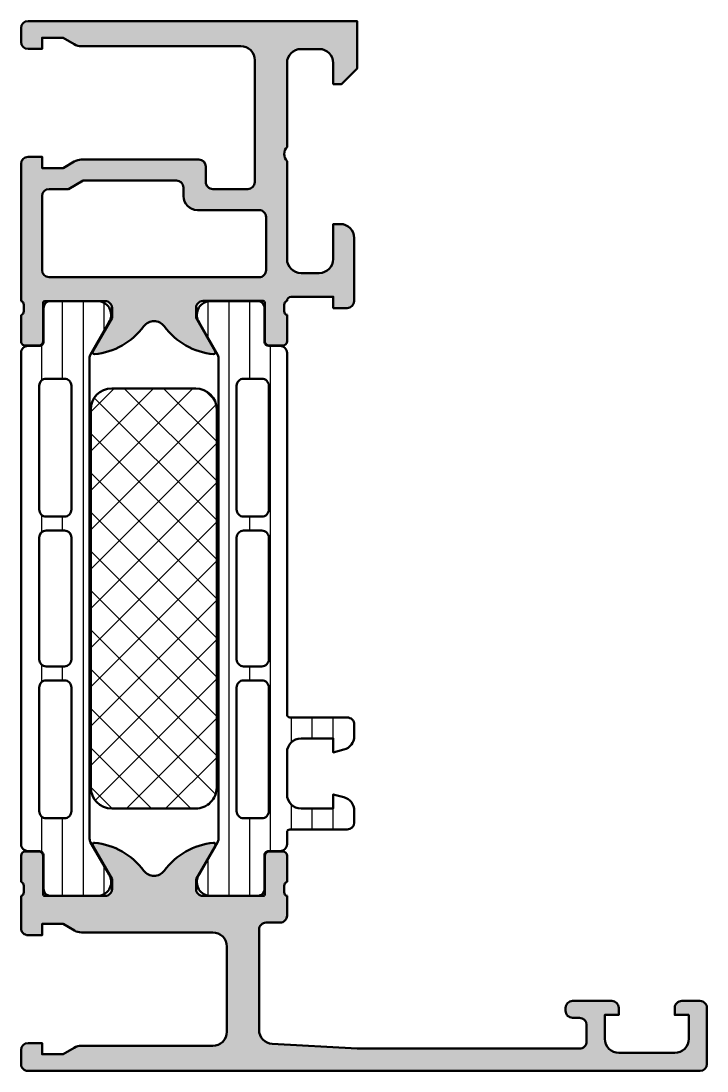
# Model space of a CAD drawing. Extents: x 0 to 49, y 0 to 75.
import ezdxf

# ---------------------------------------------------------------- set-up
doc = ezdxf.new("R2010")
doc.units = 0
for name, color, linetype, lineweight in [('0S-Alu contour', 7, 'Continuous', 50), ('0S-Alu hatch', 252, 'Continuous', 25), ('0S-Plastic contour', 254, 'Continuous', 50), ('0S-Plastic hatch', 253, 'Continuous', 25), ('0S-PT contour', 91, 'Continuous', 50), ('0S-PT hatch', 103, 'Continuous', 25)]:
    doc.layers.add(name, color=color, linetype=linetype, lineweight=lineweight)
pattern_1 = [(90, (0, 0), (-1.4859, 0), [])]

# ---------------------------------------------------------------- blocks, each defined once
blk = doc.blocks.new('345470__D17384D5_B77D_4308_97C4_C9E774F1DE22_')
at = {"layer": '0S-Alu hatch'}
h = blk.add_hatch(color=256, dxfattribs=at)
edge = h.paths.add_edge_path()
edge.add_line((-1e-16, 74.5), (-1e-16, 73.50054931640625))
edge.add_arc((0.4999999999999998, 73.50054931640625), 0.4999999999999999, 180, 270)
edge.add_line((0.4999999999999997, 73.00054931640625), (1.500678555345075, 73.00054931640625))
edge.add_line((1.500678555345075, 73.00054931640625), (1.500678555345075, 73.80047607421875))
edge.add_line((1.500678555345075, 73.80047607421875), (3.000678555345074, 73.80047607421875))
edge.add_line((3.000678555345074, 73.80047607421875), (3.807955856331315, 73.33439777289827))
edge.add_arc((4.307953067879388, 74.2004247865902), 1.000000000000006, 240.0001844823233, 270.0050236226736)
edge.add_line((4.308040746635308, 73.20042479043398), (15.70024825749351, 73.20142364501953))
edge.add_ellipse((15.70025394060528, 72.20142932813128), major_axis=(-0.9999943169043829, 0), ratio=1, start_angle=179.9996743796409, end_angle=270.0003256201694, ccw=False)
edge.add_line((16.70024825749351, 72.20142364501622), (16.70024825749351, 63.5))
edge.add_ellipse((16.20023244303544, 63.50001581445806), major_axis=(-0.5000158147081559, 0), ratio=1, start_angle=90.00181214608898, end_angle=179.9981878538209, ccw=False)
edge.add_line((16.20024825749352, 63), (13.70024825749351, 63))
edge.add_ellipse((13.70023282083686, 63.49998456334335), major_axis=(-0.4999845635816515, 0), ratio=1, start_angle=-0.0017689652212879992, end_angle=90.0017689651649, ccw=False)
edge.add_line((13.2002482574935, 63.5000000000005), (13.20024825749351, 64.59982299804688))
edge.add_arc((12.70020626537541, 64.59978100592878), 0.5000419938812874, 0.0048115382486798, 89.99518846182487)
edge.add_line((12.70024825749351, 65.09982299804688), (4.307936684544264, 65.09982299804688))
edge.add_arc((4.307936684544267, 64.09982299804688), 0.999999999999984, 90.00000000000017, 120.0003505565146)
edge.add_line((3.807931385893772, 64.9658453426324), (3.000678555345072, 64.49977111816406))
edge.add_line((3.000678555345072, 64.49977111816406), (1.500678555345076, 64.49977111816406))
edge.add_line((1.500678555345076, 64.49977111816406), (1.500678555345075, 65.30021667480467))
edge.add_line((1.500678555345075, 65.30021667480467), (0.5007558029647066, 65.30021667480467))
edge.add_arc((0.5007551867213723, 64.80021725303229), 0.4999994217727754, 89.99992938363391, 179.9912143247232)
edge.add_line((0.0007557708267994, 64.80029392242398), (-0.0007557708267996, 55.00001525878907))
edge.add_ellipse((-0.0795922173698477, 54.73249466679594), major_axis=(-0.2788950563274426, 0), ratio=1, start_angle=178.8354106259032, end_angle=253.5801235805074, ccw=False)
edge.add_line((0.1992452291732051, 54.72682625879757), (0.1992452291732028, 54.27323225879757))
edge.add_ellipse((-0.0796228664699478, 54.2675715993205), major_axis=(-0.2789255417371323, 0), ratio=1, start_angle=106.4245945553522, end_angle=181.1628700728891, ccw=False)
edge.add_line((-0.0007557708267966, 54.00002825879758), (-0.0007557708267964, 52.12001725878906))
edge.add_arc((0.2992442291732027, 52.12001725878907), 0.299999999999999, 180, 270.0000000000003)
edge.add_line((0.2992442291732045, 51.82001725878907), (1.279218548215989, 51.82001725878905))
edge.add_arc((1.279218548215987, 52.12001725878906), 0.3000000000000043, 270.0000000000005, 360)
edge.add_line((1.579218548215991, 52.12001725878906), (1.57921854821599, 54.88001525878907))
edge.add_ellipse((1.699218548215996, 54.88001525878907), major_axis=(-0.1200000000000063, 0), ratio=1, start_angle=270.00000000000244, end_angle=360, ccw=False)
edge.add_line((1.699218548215991, 55.00001525878907), (5.999244229173198, 55.00001525878906))
edge.add_ellipse((5.999244229173203, 54.50001525878906), major_axis=(-0.4999999999999929, 0), ratio=1, start_angle=180, end_angle=270.0000000000006, ccw=False)
edge.add_line((6.499244229173198, 54.50001525878906), (6.499244229173198, 53.80001525878906))
edge.add_line((6.499244229173198, 53.80001525878906), (5.120523892061947, 51.41179277119559))
edge.add_arc((5.237364013821502, 51.33813504343736), 0.1381197846483042, 147.7720668596305, 275.6225775507926)
edge.add_arc((4.761020987999381, 56.17662412063685), 4.999999999999991, 275.6225775507937, 323.4274303596849)
edge.add_ellipse((9.499327660751064, 52.66116542013178), major_axis=(-0.9000000000000014, 0), ratio=1, start_angle=216.5740457331551, end_angle=323.42743035968505, ccw=False)
edge.add_arc((14.23754376429231, 56.17674619094936), 4.999999999999993, 216.5740457331553, 264.3774224492065)
edge.add_arc((13.76120073847022, 51.33825711374985), 0.138119784648292, 264.3774224492028, 392.2279331403722)
edge.add_line((13.87804086022976, 51.41191484150808), (12.49932052311852, 53.80013732910156))
edge.add_line((12.49932052311852, 53.80013732910156), (12.49932052311852, 54.50013732910156))
edge.add_ellipse((12.99932052311852, 54.50013732910156), major_axis=(-0.5, 0), ratio=1, start_angle=269.9999999999994, end_angle=360, ccw=False)
edge.add_line((12.99932052311852, 55.00013732910156), (17.29934616305726, 55.00013732910156))
edge.add_ellipse((17.29934616305725, 54.88013732910156), major_axis=(-0.1200000000000045, 0), ratio=1, start_angle=180, end_angle=269.9999999999966, ccw=False)
edge.add_line((17.41934616305726, 54.88013732910156), (17.41934616305727, 52.12013922802698))
edge.add_arc((17.71934616305727, 52.12013922802698), 0.2999999999999971, 180, 270.0000000000007)
edge.add_line((17.71934616305727, 51.82013922802699), (18.69932048210005, 51.82013922802699))
edge.add_arc((18.69932048210005, 52.12013922802699), 0.3000000000000078, 270.0000000000013, 360)
edge.add_line((18.99932048210006, 52.12013922802699), (18.99932048210005, 54.0001502280355))
edge.add_ellipse((19.07818757774321, 54.26769356855844), major_axis=(-0.2789255417371413, 0), ratio=1, start_angle=-1.1628700728862214, end_angle=73.57540544464689, ccw=False)
edge.add_line((18.79931948210005, 54.2733542280355), (18.79931948210004, 54.7269482280355))
edge.add_ellipse((19.07815692864311, 54.73261663603388), major_axis=(-0.2788950563274521, 0), ratio=1, start_angle=-73.5801235805086, end_angle=1.1645893740982274, ccw=False)
edge.add_ellipse((19.29932052312099, 55.00000298069966), major_axis=(-0.3000000710581584, 0), ratio=1, start_angle=269.999999999525, end_angle=359.9743606543114, ccw=False)
edge.add_line((19.29932052312348, 55.30000305175781), (22.3002696197982, 55.30000305175781))
edge.add_line((22.3002696197982, 55.30000305175781), (22.3002696197982, 54.5))
edge.add_line((22.3002696197982, 54.5), (23.3002696197982, 54.5))
edge.add_arc((23.30025380534014, 55.00001581445806), 0.5000158147081452, 270.0018121460877, 359.9981878538209)
edge.add_line((23.8002696197982, 54.9999999999992), (23.8002696197982, 59.50001525878906))
edge.add_arc((22.8002578479451, 59.49998822785085), 1.000011772218434, 0.0015487404524305, 89.99932553044015)
edge.add_line((22.8002696197982, 60.5), (22.3002696197982, 60.5))
edge.add_line((22.3002696197982, 60.5), (22.3002696197982, 58.00001525878906))
edge.add_ellipse((21.30024979665036, 58.0000350819369), major_axis=(-1.000019823344316, 0), ratio=1, start_angle=90.0011357601935, end_angle=179.9988642393878, ccw=False)
edge.add_line((21.3002696197982, 57.00001525878906), (20.00025130925132, 57.00001525878906))
edge.add_ellipse((20.00027831076672, 58.00004226030445), major_axis=(-1.000027001879922, 0), ratio=1, start_angle=0.0015470310149794386, end_angle=89.9984529689001, ccw=False)
edge.add_line((19.00025130925132, 58.00001525879054), (19.00025130925132, 65))
edge.add_ellipse((19.52537304959279, 65.5), major_axis=(-0.7250881616598445, 0), ratio=1, start_angle=-43.596184623423994, end_angle=43.59618462342422, ccw=False)
edge.add_line((19.00025130925132, 66), (19.00025130925132, 72.00001525878906))
edge.add_ellipse((20.00031753426303, 71.99994903377736), major_axis=(-1.000066227204434, 0), ratio=1, start_angle=270.00379416239485, end_angle=359.9962058376001, ccw=False)
edge.add_line((20.00025130925132, 73.00001525878906), (21.30028487858727, 73.00001525878906))
edge.add_ellipse((21.30021264851895, 71.99995828849555), major_axis=(-1.000056972901956, 0), ratio=1, start_angle=180.0032639710669, end_angle=269.9958617576956, ccw=False)
edge.add_line((22.3002696197982, 72.00001525878679), (22.30026961979819, 70.5))
edge.add_line((22.30026961979819, 70.5), (22.90027572331382, 70.5))
edge.add_line((22.90027572331382, 70.5), (24.00025130925133, 71.60000610351562))
edge.add_line((24.00025130925133, 71.60000610351562), (24.00025130925133, 75))
edge.add_line((24.00025130925133, 75), (0.5, 75))
edge.add_arc((0.5, 74.5), 0.5, 90, 180)
edge = h.paths.add_edge_path()
edge.add_line((1.499259487962262, 57.20001220703125), (1.499259487962262, 62.5))
edge.add_ellipse((1.999290647944146, 62.49996884001811), major_axis=(-0.5000311609527677, 0), ratio=1, start_angle=270.00357044838853, end_angle=359.9964295514798, ccw=False)
edge.add_line((1.999259487962262, 63), (3.403007046556012, 63))
edge.add_line((3.403007046556012, 63), (4.442237393235702, 63.60000610351562))
edge.add_line((4.442237393235702, 63.60000610351562), (11.10024215397789, 63.60000610351562))
edge.add_ellipse((11.10025759063454, 63.10002154017228), major_axis=(-0.4999845635816426, 0), ratio=1, start_angle=179.9982310347787, end_angle=270.0017689651655, ccw=False)
edge.add_line((11.60024215397789, 63.10000610351562), (11.60024215397789, 62.50001525879445))
edge.add_arc((12.60027445180935, 62.50003992700868), 1.000032298135711, 180.0014133389158, 269.9981495303362)
edge.add_line((12.60024215397789, 61.50000762939453), (17.00026656804039, 61.50001525878907))
edge.add_ellipse((17.00027688815093, 61.00002557889961), major_axis=(-0.4999896799959666, 0), ratio=1, start_angle=179.9988173777202, end_angle=270.00118262196514, ccw=False)
edge.add_line((17.50026656804038, 61.00001525878907), (17.50026656804038, 57.2000122070311))
edge.add_ellipse((17.00028709570797, 57.19999167936366), major_axis=(-0.4999794727538154, 0), ratio=1, start_angle=89.997647605991, end_angle=180.0023523939924, ccw=False)
edge.add_line((17.00026656804039, 56.70001220703125), (1.999259487962262, 56.70001220703125))
edge.add_ellipse((1.999265158938236, 57.20001787800722), major_axis=(-0.500005671008133, 0), ratio=1, start_angle=0.0006498372912915329, end_angle=89.99935016139239, ccw=False)
at = {"layer": '0S-Alu contour', "color": 7}
for points in [[(-1e-16, 74.5), (-1e-16, 73.50054931640625)], [(22.3002696197982, 72.00001525878679), (22.30026961979819, 70.5), (22.90027572331382, 70.5), (24.00025130925133, 71.60000610351562), (24.00025130925133, 75), (0.5, 75)], [(0.4999999999999997, 73.00054931640625), (1.500678555345075, 73.00054931640625), (1.500678555345075, 73.80047607421875), (3.000678555345074, 73.80047607421875), (3.807955856331315, 73.33439777289827)], [(4.308040746635308, 73.20042479043398), (15.70024825749351, 73.20142364501953)], [(20.00025130925132, 73.00001525878906), (21.30028487858727, 73.00001525878906)], [(16.70024825749351, 72.20142364501622), (16.70024825749351, 63.5)], [(19.00025130925132, 66), (19.00025130925132, 72.00001525878906)], [(3.807931385893772, 64.9658453426324), (3.000678555345072, 64.49977111816406), (1.500678555345076, 64.49977111816406), (1.500678555345075, 65.30021667480467), (0.5007558029647066, 65.30021667480467)], [(0.0007557708267994, 64.80029392242398), (-0.0007557708267996, 55.00001525878907)], [(12.70024825749351, 65.09982299804688), (4.307936684544264, 65.09982299804688)], [(13.2002482574935, 63.5000000000005), (13.20024825749351, 64.59982299804688)], [(19.00025130925132, 58.00001525879054), (19.00025130925132, 65)], [(1.999259487962262, 63), (3.403007046556012, 63), (4.442237393235702, 63.60000610351562), (11.10024215397789, 63.60000610351562)], [(11.60024215397789, 63.10000610351562), (11.60024215397789, 62.50001525879445)], [(1.499259487962262, 57.20001220703125), (1.499259487962262, 62.5)], [(16.20024825749352, 63), (13.70024825749351, 63)], [(12.60024215397789, 61.50000762939453), (17.00026656804039, 61.50001525878907)], [(17.50026656804038, 61.00001525878907), (17.50026656804038, 57.2000122070311)], [(22.8002696197982, 60.5), (22.3002696197982, 60.5), (22.3002696197982, 58.00001525878906)], [(23.8002696197982, 54.9999999999992), (23.8002696197982, 59.50001525878906)], [(17.00026656804039, 56.70001220703125), (1.999259487962262, 56.70001220703125)], [(21.3002696197982, 57.00001525878906), (20.00025130925132, 57.00001525878906)], [(1.579218548215991, 52.12001725878906), (1.57921854821599, 54.88001525878907)], [(1.699218548215991, 55.00001525878907), (5.999244229173198, 55.00001525878906)], [(12.99932052311852, 55.00013732910156), (17.29934616305726, 55.00013732910156)], [(17.41934616305726, 54.88013732910156), (17.41934616305727, 52.12013922802698)], [(19.29932052312348, 55.30000305175781), (22.3002696197982, 55.30000305175781), (22.3002696197982, 54.5), (23.3002696197982, 54.5)], [(0.1992452291732051, 54.72682625879757), (0.1992452291732028, 54.27323225879757)], [(6.499244229173198, 54.50001525878906), (6.499244229173198, 53.80001525878906), (5.120523892061947, 51.41179277119559)], [(13.87804086022976, 51.41191484150808), (12.49932052311852, 53.80013732910156), (12.49932052311852, 54.50013732910156)], [(18.79931948210005, 54.2733542280355), (18.79931948210004, 54.7269482280355)], [(-0.0007557708267966, 54.00002825879758), (-0.0007557708267964, 52.12001725878906)], [(18.99932048210006, 52.12013922802699), (18.99932048210005, 54.0001502280355)], [(0.2992442291732045, 51.82001725878907), (1.279218548215989, 51.82001725878905)], [(17.71934616305727, 51.82013922802699), (18.69932048210005, 51.82013922802699)]]:
    blk.add_lwpolyline(points, dxfattribs=at)
for centre, radius, start, end in [((0.5, 74.5), 0.5, 90, 180), ((0.4999999999999998, 73.50054931640625), 0.4999999999999999, 180, 270), ((4.307953067879388, 74.2004247865902), 1.000000000000006, 240.0001844823233, 270.0050236226736), ((0.5007551867213723, 64.80021725303229), 0.4999994217727754, 89.99992938363391, 179.9912143247232), ((4.307936684544267, 64.09982299804688), 0.999999999999984, 90.00000000000017, 120.0003505565146), ((12.70020626537541, 64.59978100592878), 0.5000419938812874, 0.0048115382486798, 89.99518846182487), ((12.60027445180935, 62.50003992700868), 1.000032298135711, 180.0014133389158, 269.9981495303362), ((22.8002578479451, 59.49998822785085), 1.000011772218434, 0.0015487404524305, 89.99932553044015), ((23.30025380534014, 55.00001581445806), 0.5000158147081452, 270.0018121460877, 359.9981878538209), ((4.761020987999381, 56.17662412063685), 4.999999999999991, 275.6225775507937, 323.4274303596849), ((14.23754376429231, 56.17674619094936), 4.999999999999993, 216.5740457331553, 264.3774224492065), ((0.2992442291732027, 52.12001725878907), 0.299999999999999, 180, 270.0000000000003), ((1.279218548215987, 52.12001725878906), 0.3000000000000043, 270.0000000000005, 0), ((17.71934616305727, 52.12013922802698), 0.2999999999999971, 180, 270.0000000000007), ((18.69932048210005, 52.12013922802699), 0.3000000000000078, 270.0000000000013, 0), ((5.237364013821502, 51.33813504343736), 0.1381197846483042, 147.7720668596305, 275.6225775507926), ((13.76120073847022, 51.33825711374985), 0.138119784648292, 264.3774224492028, 32.22793314037223)]:
    blk.add_arc(centre, radius, start, end, dxfattribs=at)
at = {"layer": '0S-Alu contour', "color": 7, "extrusion": (0, 0, -1)}
for centre, radius, start, end in [((-15.70025394060528, 72.20142932813128), 0.9999943169043829, 89.99967437983057, 180.0003256203592), ((-20.00031753426303, 71.99994903377736), 1.000066227204434, 0.0037941623998963, 89.99620583760515), ((-21.30021264851895, 71.99995828849555), 1.000056972901956, 90.00413824230438, 179.9967360289331), ((-19.52537304959279, 65.5), 0.7250881616598445, 316.4038153765759, 43.59618462342409), ((-11.10025759063454, 63.10002154017228), 0.4999845635816426, 89.99823103483448, 180.0017689652214), ((-13.70023282083686, 63.49998456334335), 0.4999845635816515, 269.9982310348351, 0.0017689652213805), ((-16.20023244303544, 63.50001581445806), 0.5000158147081559, 180.0018121461791, 269.998187853911), ((-1.999290647944146, 62.49996884001811), 0.5000311609527677, 0.0035704485201943, 89.99642955161148), ((-17.00027688815093, 61.00002557889961), 0.4999896799959666, 89.99881737803486, 180.0011826222798), ((-20.00027831076672, 58.00004226030445), 1.000027001879922, 270.0015470310999, 359.998452968985), ((-21.30024979665036, 58.0000350819369), 1.000019823344316, 180.0011357606123, 269.9988642398065), ((-1.999265158938236, 57.20001787800722), 0.500005671008133, 270.0006498386076, 359.9993501627087), ((-17.00028709570797, 57.19999167936366), 0.4999794727538154, 179.9976476060076, 270.002352394009), ((0.0795922173698477, 54.73249466679594), 0.2788950563274426, 106.4198764194926, 181.1645893740969), ((-1.699218548215996, 54.88001525878907), 0.1200000000000063, 0, 89.99999999999756), ((-5.999244229173203, 54.50001525878906), 0.4999999999999929, 89.99999999999939, 180), ((-12.99932052311852, 54.50013732910156), 0.5, 0, 90.00000000000063), ((-17.29934616305725, 54.88013732910156), 0.1200000000000045, 90.0000000000034, 180), ((-19.07815692864311, 54.73261663603388), 0.2788950563274521, 358.8354106259018, 73.58012358050868), ((-19.29932052312099, 55.00000298069966), 0.3000000710581584, 0.0256393456885807, 90.00000000047498), ((0.0796228664699478, 54.2675715993205), 0.2789255417371323, 178.8371299271109, 253.5754054446478), ((-19.07818757774321, 54.26769356855844), 0.2789255417371413, 286.4245945553531, 1.162870072886224), ((-9.499327660751064, 52.66116542013178), 0.9000000000000014, 36.57256964031495, 143.4259542668449)]:
    blk.add_arc(centre, radius, start, end, dxfattribs=at)
blk = doc.blocks.new('284029__FDCED700_710A_45C3_B7A0_DB9F557839B0___5E52E946_9C4C_4161_958D_AEC4E588AEA2_')
at = {"layer": '0S-Plastic hatch'}
h = blk.add_hatch(dxfattribs=at)
h.set_pattern_fill('ANSI31', color=256, scale=0.4680000000000001, angle=45, style=0)
h.set_pattern_definition(pattern_1)
edge = h.paths.add_edge_path()
edge.add_line((-0.0012467035582149, 51.2923665829539), (-0.0001340142634683, 16.20987323126994))
edge.add_arc((0.4998633065963852, 16.20988866265423), 0.4999973210979823, 180.001768315893, 270.0023822799114)
edge.add_line((0.4998840957990728, 15.70989134198845), (1.31021542861398, 15.70991996840664))
edge.add_ellipse((1.310226294848299, 15.40991996860344), major_axis=(-0.2999999999999934, 0), ratio=1, start_angle=180.0020752978986, end_angle=270.00207529788605, ccw=False)
edge.add_line((1.610226294651502, 15.40993083483783), (1.609981274070681, 13.00993244145228))
edge.add_arc((2.109977251276917, 13.00994791207203), 0.4999959774455781, 180.0017728167248, 270.0023777790721)
edge.add_line((2.109998001146821, 12.50995193505701), (5.586539496952662, 12.5100785825211))
edge.add_arc((5.444192996070887, 13.4998915019918), 0.99999607092448, 278.1836833497855, 392.7290913977266)
edge.add_line((6.285426062291135, 14.04055689774233), (4.966873632834731, 16.3241659869917))
edge.add_ellipse((5.399877294086778, 16.5741816451861), major_axis=(-0.5000000000000548, 0), ratio=1, start_angle=0.0021352027151237962, end_angle=30.002071897230223, ccw=False)
edge.add_line((4.899877294433919, 16.57416301202731), (4.898790982002848, 50.9284317676263))
edge.add_ellipse((5.398790981693578, 50.92844935524811), major_axis=(-0.5000000000000546, 0), ratio=1, start_angle=-29.997921301460906, end_angle=0.002015393048509395, ccw=False)
edge.add_line((4.965769210052874, 51.17843364532491), (6.284156207839918, 53.46213824658))
edge.add_arc((5.44288397718113, 54.00274270067447), 0.999996070924482, 327.2750591980466, 441.8204672459869)
edge.add_line((5.585158774095345, 54.9925659293509), (2.108617278289501, 54.9924392818868))
edge.add_arc((2.108632748909259, 54.49244330468058), 0.4999959774455675, 90.00177281669987, 180.0023777790715)
edge.add_line((1.608636771894252, 54.49242255481068), (1.60905565210705, 52.09242418547218))
edge.add_ellipse((1.30905565230385, 52.09241331923785), major_axis=(-0.2999999999999912, 0), ratio=1, start_angle=90.0020752978844, end_angle=180.0020752978986, ccw=False)
edge.add_line((1.30906651853816, 51.79241331943465), (0.4987351857232567, 51.79238469301645))
edge.add_arc((0.4987506171075601, 51.29238737215661), 0.4999973210979623, 90.00176831585983, 180.0023822800018)
edge = h.paths.add_edge_path()
edge.add_line((1.299314684320593, 40.101306686002), (1.299314684320593, 48.95131584127534))
edge.add_ellipse((1.799299425531524, 48.95131584128053), major_axis=(-0.4999847412109306, 0), ratio=1, start_angle=269.9999999999992, end_angle=360, ccw=False)
edge.add_line((1.79929942553153, 49.45130058249146), (3.099310106683874, 49.45130058249146))
edge.add_ellipse((3.099310106683881, 48.9512853237024), major_axis=(-0.5000152587890554, 0), ratio=1, start_angle=180, end_angle=270.0000000000008, ccw=False)
edge.add_line((3.599325365472937, 48.95128532369721), (3.599325365472937, 40.10130668600953))
edge.add_ellipse((3.099329004829614, 40.10130304665046), major_axis=(-0.4999963606565682, 0), ratio=1, start_angle=89.99958295740907, end_angle=180.0004170428646, ccw=False)
edge.add_line((3.099325365472937, 39.60130668600714), (1.79933125920502, 39.60130668600714))
edge.add_ellipse((1.799314686408215, 40.1013066878201), major_axis=(-0.5000000020876216, 0), ratio=1, start_angle=0, end_angle=90.00189910261571, ccw=False)
edge = h.paths.add_edge_path()
edge.add_line((1.299314684320579, 29.40130058248625), (1.299314684320593, 38.10130668600194))
edge.add_ellipse((1.799314684320593, 38.10130668600714), major_axis=(-0.5, 0), ratio=1, start_angle=270, end_angle=360, ccw=False)
edge.add_line((1.799314684320593, 38.60130668600714), (3.099325365472951, 38.60130668600715))
edge.add_ellipse((3.099325365472947, 38.10130668600716), major_axis=(-0.4999999999999894, 0), ratio=1, start_angle=180, end_angle=269.9999999999996, ccw=False)
edge.add_line((3.599325365472937, 38.10130668600195), (3.599325365472937, 29.40130058249147))
edge.add_ellipse((3.099325365472922, 29.40130058249147), major_axis=(-0.5000000000000142, 0), ratio=1, start_angle=90.000000001192, end_angle=180, ccw=False)
edge.add_line((3.099325365483325, 28.90130058249146), (1.799314684330995, 28.90130058249146))
edge.add_ellipse((1.799314684320579, 29.40130058249146), major_axis=(-0.5, 0), ratio=1, start_angle=0, end_angle=90.00000000119371, ccw=False)
edge = h.paths.add_edge_path()
edge.add_line((1.299314684310205, 18.55130668670044), (1.299314684310205, 27.40130058318471))
edge.add_ellipse((1.799314686467511, 27.40130058130726), major_axis=(-0.5000000021573064, 0), ratio=1, start_angle=269.99810091050426, end_angle=360, ccw=False)
edge.add_line((1.799331259149825, 27.90130058318991), (3.099325365462563, 27.90130058318992))
edge.add_ellipse((3.099329004819283, 27.40130422254666), major_axis=(-0.4999963606565109, 0), ratio=1, start_angle=179.9995829571355, end_angle=270.0004170425959, ccw=False)
edge.add_line((3.599325365462548, 27.4013005831899), (3.599325365462548, 18.55130668670804))
edge.add_ellipse((3.099329004819172, 18.55130304734897), major_axis=(-0.4999963606566215, 0), ratio=1, start_angle=89.99958295741521, end_angle=180.0004170428646, ccw=False)
edge.add_line((3.099325365462548, 18.0513066867056), (1.799331259194646, 18.0513066867056))
edge.add_ellipse((1.799314686397825, 18.55130668851857), major_axis=(-0.5000000020876207, 0), ratio=1, start_angle=0, end_angle=90.00189910261747, ccw=False)
at = {"layer": '0S-Alu contour', "color": 7}
for points in [[(1.299314684320593, 40.101306686002), (1.299314684320593, 48.95131584127534)], [(1.79929942553153, 49.45130058249146), (3.099310106683874, 49.45130058249146)], [(3.599325365472937, 48.95128532369721), (3.599325365472937, 40.10130668600953)], [(3.099325365472937, 39.60130668600714), (1.79933125920502, 39.60130668600714)], [(1.799314684320593, 38.60130668600714), (3.099325365472951, 38.60130668600715)], [(1.299314684320579, 29.40130058248625), (1.299314684320593, 38.10130668600194)], [(3.599325365472937, 38.10130668600195), (3.599325365472937, 29.40130058249147)], [(3.099325365483325, 28.90130058249146), (1.799314684330995, 28.90130058249146)], [(1.799331259149825, 27.90130058318991), (3.099325365462563, 27.90130058318992)], [(1.299314684310205, 18.55130668670044), (1.299314684310205, 27.40130058318471)], [(3.599325365462548, 27.4013005831899), (3.599325365462548, 18.55130668670804)], [(3.099325365462548, 18.0513066867056), (1.799331259194646, 18.0513066867056)]]:
    blk.add_lwpolyline(points, dxfattribs=at)
at = {"layer": '0S-Alu contour', "color": 7, "extrusion": (0, 0, -1)}
for centre, radius, start, end in [((-1.799299425531524, 48.95131584128053), 0.4999847412109306, 0, 90.00000000000078), ((-3.099310106683881, 48.9512853237024), 0.5000152587890554, 89.9999999999992, 180), ((-1.799314686408215, 40.1013066878201), 0.5000000020876216, 269.9981008973843, 0), ((-3.099329004829614, 40.10130304665046), 0.4999963606565682, 179.9995829571354, 270.000417042591), ((-1.799314684320593, 38.10130668600714), 0.5, 0, 90), ((-3.099325365472947, 38.10130668600716), 0.4999999999999894, 90.0000000000004, 180), ((-1.799314684320579, 29.40130058249146), 0.5, 269.9999999988063, 0), ((-3.099325365472922, 29.40130058249147), 0.5000000000000142, 180, 269.999999998808), ((-1.799314686467511, 27.40130058130726), 0.5000000021573064, 0, 90.00189908949572), ((-3.099329004819283, 27.40130422254666), 0.4999963606565109, 89.99958295740404, 180.0004170428646), ((-1.799314686397825, 18.55130668851857), 0.5000000020876207, 269.9981008973825, 0), ((-3.099329004819172, 18.55130304734897), 0.4999963606566215, 179.9995829571354, 270.0004170425849)]:
    blk.add_arc(centre, radius, start, end, dxfattribs=at)
at = {"layer": '0S-Plastic contour', "color": 7}
for points in [[(5.585158774095345, 54.9925659293509), (2.108617278289501, 54.9924392818868)], [(1.608636771894252, 54.49242255481068), (1.60905565210705, 52.09242418547218)], [(4.965769210052874, 51.17843364532491), (6.284156207839918, 53.46213824658)], [(1.30906651853816, 51.79241331943465), (0.4987351857232567, 51.79238469301645)], [(-0.0012467035582149, 51.2923665829539), (-0.0001340142634683, 16.20987323126994)], [(4.899877294433919, 16.57416301202731), (4.898790982002848, 50.9284317676263)], [(6.285426062291135, 14.04055689774233), (4.966873632834731, 16.3241659869917)], [(0.4998840957990728, 15.70989134198845), (1.31021542861398, 15.70991996840664)], [(1.610226294651502, 15.40993083483783), (1.609981274070681, 13.00993244145228)], [(2.109998001146821, 12.50995193505701), (5.586539496952662, 12.5100785825211)]]:
    blk.add_lwpolyline(points, dxfattribs=at)
for centre, radius, start, end in [((2.108632748909259, 54.49244330468058), 0.4999959774455675, 90.00177281669987, 180.0023777790715), ((5.44288397718113, 54.00274270067447), 0.999996070924482, 327.2750591980466, 81.8204672459869), ((0.4987506171075601, 51.29238737215661), 0.4999973210979623, 90.00176831585983, 180.0023822800018), ((0.4998633065963852, 16.20988866265423), 0.4999973210979823, 180.001768315893, 270.0023822799114), ((5.444192996070887, 13.4998915019918), 0.99999607092448, 278.1836833497855, 32.72909139772663), ((2.109977251276917, 13.00994791207203), 0.4999959774455781, 180.0017728167248, 270.0023777790721)]:
    blk.add_arc(centre, radius, start, end, dxfattribs=at)
at = {"layer": '0S-Plastic contour', "color": 7, "extrusion": (0, 0, -1)}
for centre, radius, start, end in [((-1.30905565230385, 52.09241331923785), 0.2999999999999912, 179.9979247021014, 269.9979247021156), ((-5.398790981693578, 50.92844935524811), 0.5000000000000546, 359.9979846069515, 29.99792130146082), ((-5.399877294086778, 16.5741816451861), 0.5000000000000548, 329.9979281027698, 359.9978647972849), ((-1.310226294848299, 15.40991996860344), 0.2999999999999934, 89.99792470211396, 179.9979247021014)]:
    blk.add_arc(centre, radius, start, end, dxfattribs=at)
blk = doc.blocks.new('284029__98A247A9_A718_4EE4_B0FF_C84D8EF5B965___E8BFBEF5_C9FD_4A7B_ABD8_20C4CE9E8CF3_')
at = {"layer": '0S-Plastic hatch'}
h = blk.add_hatch(dxfattribs=at)
h.set_pattern_fill('ANSI31', color=256, scale=0.4680000000000001, angle=45, style=0)
h.set_pattern_definition(pattern_1)
edge = h.paths.add_edge_path()
edge.add_line((19, 51.29262339778484), (19.000022921558, 25.45125658823265))
edge.add_arc((19.20416178718003, 25.45537538707201), 0.2041804127758787, 181.1558689438178, 269.5149389342825)
edge.add_line((19.20243323428476, 25.25120229122876), (23.30243323427305, 25.25120229122876))
edge.add_ellipse((23.30243323427307, 24.75120229122882), major_axis=(-0.4999999999999361, 0), ratio=1, start_angle=180, end_angle=270.00000000000244, ccw=False)
edge.add_line((23.80243323427301, 24.75120229122881), (23.80243323427299, 23.92045306784114))
edge.add_ellipse((22.80243323427294, 23.92045306784114), major_axis=(-1.000000000000046, 0), ratio=1, start_angle=105.00000000108179, end_angle=180, ccw=False)
edge.add_line((23.06125227939372, 22.95452724155692), (22.30243323427305, 22.75120229122875))
edge.add_line((22.30243323427305, 22.75120229122875), (22.30243323427306, 23.75120229122876))
edge.add_line((22.30243323427306, 23.75120229122876), (20.00243323428464, 23.75120229122875))
edge.add_arc((20.00414226812575, 22.74707631855113), 1.004127427074096, 90.09751797508622, 179.7701403215128)
edge.add_line((19.00002292155801, 22.7511046743983), (19.00002292155801, 19.75122632025461))
edge.add_arc((20.0041424800059, 19.75532877543038), 1.004127938958011, 180.2340877213126, 269.9024699846798)
edge.add_line((20.0024332342847, 18.75120229122875), (22.30243323427305, 18.75120229122875))
edge.add_line((22.30243323427305, 18.75120229122875), (22.30243323427316, 19.75120229122869))
edge.add_line((22.30243323427316, 19.75120229122869), (23.06125227939373, 19.54787734087044))
edge.add_ellipse((22.8024332342731, 18.58195151458676), major_axis=(-0.9999999999994793, 0), ratio=1, start_angle=180, end_angle=254.99999999891781, ccw=False)
edge.add_line((23.80243323427258, 18.58195151458676), (23.80243323427305, 17.75120229122874))
edge.add_ellipse((23.30243323427303, 17.75120229122877), major_axis=(-0.5000000000000142, 0), ratio=1, start_angle=90.0000000000008, end_angle=180, ccw=False)
edge.add_line((23.30243323427304, 17.25120229122875), (19.20243323428468, 17.25120229122875))
edge.add_arc((19.20243323428467, 17.05120229122878), 0.1999999999999744, 89.99999999999694, 180)
edge.add_line((19.00243323428469, 17.05120229122878), (19.00111268929475, 16.21013004610088))
edge.add_ellipse((18.50111536862898, 16.21010925689817), major_axis=(-0.4999973210979703, 0), ratio=1, start_angle=90.00176831585969, end_angle=180.0023822800019, ccw=False)
edge.add_line((18.50113080001328, 15.71011193603832), (17.69079946719837, 15.71008330962012))
edge.add_arc((17.69081033343269, 15.41008330981692), 0.299999999999997, 90.00207529788617, 180.0020752978985)
edge.add_line((17.39081033362949, 15.41007244358253), (17.39122921384228, 13.0100740742441))
edge.add_ellipse((16.89123323682727, 13.0100533243742), major_axis=(-0.4999959774455648, 0), ratio=1, start_angle=90.00177281670028, end_angle=180.0023777790716, ccw=False)
edge.add_line((16.89124870744703, 12.51005734716798), (13.41470721164118, 12.50993069970388))
edge.add_ellipse((13.55698200855539, 13.4997539283803), major_axis=(-0.9999960709244767, 0), ratio=1, start_angle=-32.72494080195412, end_angle=81.82046724598717, ccw=False)
edge.add_line((12.71570977789661, 14.04035838247478), (14.03409677568366, 16.32406298372988))
edge.add_arc((13.60107500397677, 16.5740472738263), 0.5000000000690857, 330.0020787003833, 360.0020153908784)
edge.add_line((14.10107500373654, 16.57406486142957), (14.09998869130261, 50.92833361702789))
edge.add_arc((13.59998869163545, 50.92831498386521), 0.5000000000147664, 0.0021352030565457, 30.00207189675368)
edge.add_line((14.03299235290232, 51.17833064206337), (12.71443992344539, 53.46193973131244))
edge.add_ellipse((13.55567298966561, 54.00260512706299), major_axis=(-0.9999960709244696, 0), ratio=1, start_angle=-81.81631665021621, end_angle=32.729091397728894, ccw=False)
edge.add_line((13.41332648878386, 54.99241804653369), (16.88986798458969, 54.99254469399776))
edge.add_ellipse((16.88988873445961, 54.49254871698273), major_axis=(-0.4999959774455861, 0), ratio=1, start_angle=180.0017728167249, end_angle=270.0023777790733, ccw=False)
edge.add_line((17.38988471166585, 54.49256418760271), (17.38963969108502, 52.09256579421701))
edge.add_arc((17.68963969088825, 52.09257666045134), 0.3000000000000041, 180.0020752978985, 270.0020752978793)
edge.add_line((17.68965055712254, 51.79257666064813), (18.49998188993746, 51.79260528706632))
edge.add_ellipse((18.50000267914021, 51.2926079664006), major_axis=(-0.4999973210979064, 0), ratio=1, start_angle=180.0017683158931, end_angle=270.00238227991855, ccw=False)
edge = h.paths.add_edge_path()
edge.add_arc((15.90053698091736, 48.9511935817058), 0.4999963606566246, 89.9995829574167, 180.0004170428646)
edge.add_line((15.40054062027398, 48.95118994234674), (15.40054062027398, 40.10119604586487))
edge.add_arc((15.90053698091721, 40.10119240650811), 0.4999963606564967, 179.9995829571354, 270.0004170425992)
edge.add_line((15.90054062027396, 39.60119604586486), (17.2005347265867, 39.60119604586488))
edge.add_arc((17.20055129926904, 40.10119604774749), 0.5000000021572895, 269.9981009105016, 360)
edge.add_line((17.70055130142633, 40.10119604774749), (17.70055130142632, 48.95118994235432))
edge.add_arc((17.20055129933873, 48.95118994053621), 0.5000000020876216, 0, 90.00189910262193)
edge.add_line((17.20053472654187, 49.45118994234918), (15.90054062027397, 49.45118994234918))
edge = h.paths.add_edge_path()
edge.add_line((17.70055130141594, 29.40118994305284), (17.70055130141595, 38.10119604656853))
edge.add_arc((17.20055130141595, 38.10119604656332), 0.5000000000000142, 0, 90.00000000119365)
edge.add_line((17.20055130140553, 38.60119604656333), (15.9005406202532, 38.60119604656332))
edge.add_arc((15.9005406202636, 38.10119604656331), 0.5000000000000107, 90.00000000119184, 180)
edge.add_line((15.40054062026359, 38.10119604656852), (15.40054062026359, 29.40118994304763))
edge.add_arc((15.90054062026358, 29.40118994304763), 0.4999999999999858, 180, 270.0000000000006)
edge.add_line((15.90054062026359, 28.90118994304764), (17.20055130141594, 28.90118994304764))
edge.add_arc((17.20055130141595, 29.40118994304763), 0.4999999999999929, 269.9999999999992, 360)
edge = h.paths.add_edge_path()
edge.add_line((17.70055130141594, 18.55118078777944), (17.70055130141594, 27.40118994305278))
edge.add_arc((17.20055129932833, 27.40118994123469), 0.5000000020876109, 0, 90.00189910261665)
edge.add_line((17.20053472653151, 27.90118994304764), (15.9005406202636, 27.90118994304764))
edge.add_arc((15.90053698090691, 27.40119358240433), 0.4999963606565624, 89.99958295740817, 180.0004170428646)
edge.add_line((15.4005406202636, 27.40118994304764), (15.40054062026359, 18.55121130535237))
edge.add_arc((15.90055587905264, 18.55121130535237), 0.5000152587890554, 180, 270.0000000000018)
edge.add_line((15.90055587905266, 18.05119604656332), (17.200566560205, 18.05119604656331))
edge.add_arc((17.20056656020501, 18.55118078777423), 0.4999847412109269, 269.9999999999992, 360)
at = {"layer": '0S-Alu contour', "color": 7}
for points in [[(15.40054062027398, 48.95118994234674), (15.40054062027398, 40.10119604586487)], [(17.20053472654187, 49.45118994234918), (15.90054062027397, 49.45118994234918)], [(17.70055130142633, 40.10119604774749), (17.70055130142632, 48.95118994235432)], [(15.90054062027396, 39.60119604586486), (17.2005347265867, 39.60119604586488)], [(17.20055130140553, 38.60119604656333), (15.9005406202532, 38.60119604656332)], [(15.40054062026359, 38.10119604656852), (15.40054062026359, 29.40118994304763)], [(17.70055130141594, 29.40118994305284), (17.70055130141595, 38.10119604656853)], [(15.90054062026359, 28.90118994304764), (17.20055130141594, 28.90118994304764)], [(17.20053472653151, 27.90118994304764), (15.9005406202636, 27.90118994304764)], [(15.4005406202636, 27.40118994304764), (15.40054062026359, 18.55121130535237)], [(17.70055130141594, 18.55118078777944), (17.70055130141594, 27.40118994305278)], [(15.90055587905266, 18.05119604656332), (17.200566560205, 18.05119604656331)]]:
    blk.add_lwpolyline(points, dxfattribs=at)
for centre, radius, start, end in [((15.90053698091736, 48.9511935817058), 0.4999963606566246, 89.9995829574167, 180.0004170428646), ((17.20055129933873, 48.95118994053621), 0.5000000020876216, 0, 90.00189910262193), ((15.90053698091721, 40.10119240650811), 0.4999963606564967, 179.9995829571354, 270.0004170425992), ((17.20055129926904, 40.10119604774749), 0.5000000021572895, 269.9981009105016, 0), ((15.9005406202636, 38.10119604656331), 0.5000000000000107, 90.00000000119184, 180), ((17.20055130141595, 38.10119604656332), 0.5000000000000142, 0, 90.00000000119365), ((15.90054062026358, 29.40118994304763), 0.4999999999999858, 180, 270.0000000000006), ((17.20055130141595, 29.40118994304763), 0.4999999999999929, 269.9999999999992, 0), ((15.90053698090691, 27.40119358240433), 0.4999963606565624, 89.99958295740817, 180.0004170428646), ((17.20055129932833, 27.40118994123469), 0.5000000020876109, 0, 90.00189910261665), ((15.90055587905264, 18.55121130535237), 0.5000152587890554, 180, 270.0000000000018), ((17.20056656020501, 18.55118078777423), 0.4999847412109269, 269.9999999999992, 0)]:
    blk.add_arc(centre, radius, start, end, dxfattribs=at)
at = {"layer": '0S-Plastic contour', "color": 7}
for points in [[(13.41332648878386, 54.99241804653369), (16.88986798458969, 54.99254469399776)], [(17.38988471166585, 54.49256418760271), (17.38963969108502, 52.09256579421701)], [(14.03299235290232, 51.17833064206337), (12.71443992344539, 53.46193973131244)], [(17.68965055712254, 51.79257666064813), (18.49998188993746, 51.79260528706632)], [(19, 51.29262339778484), (19.000022921558, 25.45125658823265)], [(14.10107500373654, 16.57406486142957), (14.09998869130261, 50.92833361702788)], [(19.20243323428476, 25.25120229122876), (23.30243323427305, 25.25120229122876)], [(23.80243323427301, 24.75120229122881), (23.80243323427299, 23.92045306784114)], [(23.06125227939372, 22.95452724155692), (22.30243323427305, 22.75120229122875), (22.30243323427306, 23.75120229122876), (20.00243323428464, 23.75120229122875)], [(19.00002292155801, 22.7511046743983), (19.00002292155801, 19.75122632025461)], [(20.0024332342847, 18.75120229122875), (22.30243323427305, 18.75120229122875), (22.30243323427316, 19.75120229122869), (23.06125227939373, 19.54787734087044)], [(23.80243323427258, 18.58195151458676), (23.80243323427305, 17.75120229122874)], [(23.30243323427304, 17.25120229122875), (19.20243323428468, 17.25120229122875)], [(19.00243323428469, 17.05120229122878), (19.00111268929475, 16.21013004610088)], [(12.71570977789661, 14.04035838247478), (14.03409677568366, 16.32406298372988)], [(17.39081033362949, 15.41007244358253), (17.39122921384228, 13.0100740742441)], [(18.50113080001328, 15.71011193603832), (17.69079946719837, 15.71008330962012)], [(16.89124870744703, 12.51005734716798), (13.41470721164118, 12.50993069970388)]]:
    blk.add_lwpolyline(points, dxfattribs=at)
at = {"layer": '0S-Plastic contour', "color": 7, "extrusion": (0, 0, -1)}
for centre, radius, start, end in [((-13.55567298966561, 54.00260512706299), 0.9999960709244696, 327.2709086022711, 81.81631665021617), ((-16.88988873445961, 54.49254871698273), 0.4999959774455861, 89.99762222092671, 179.9982271832751), ((-18.50000267914021, 51.2926079664006), 0.4999973210979065, 89.99761772008145, 179.9982316841069), ((-23.30243323427307, 24.75120229122882), 0.4999999999999361, 89.99999999999756, 180), ((-22.80243323427294, 23.92045306784114), 1.000000000000046, 180, 254.9999999989182), ((-22.8024332342731, 18.58195151458676), 0.9999999999994793, 105.0000000010822, 180), ((-23.30243323427303, 17.75120229122877), 0.5000000000000142, 180, 269.9999999999992), ((-18.50111536862898, 16.21010925689817), 0.4999973210979704, 179.9976177199981, 269.9982316841403), ((-13.55698200855539, 13.4997539283803), 0.9999960709244767, 278.1795327540128, 32.72494080195404), ((-16.89123323682727, 13.0100533243742), 0.4999959774455648, 179.9976222209284, 269.9982271832997)]:
    blk.add_arc(centre, radius, start, end, dxfattribs=at)
at = {"layer": '0S-Plastic contour', "color": 7}
for centre, radius, start, end in [((17.68963969088825, 52.09257666045134), 0.3000000000000041, 180.0020752978985, 270.0020752978793), ((13.59998869163545, 50.92831498386521), 0.5000000000147664, 0.0021352030565457, 30.00207189675368), ((19.20416178718003, 25.45537538707201), 0.2041804127758787, 181.1558689438178, 269.5149389342825), ((20.00414226812575, 22.74707631855113), 1.004127427074096, 90.09751797508622, 179.7701403215128), ((20.0041424800059, 19.75532877543038), 1.004127938958011, 180.2340877213126, 269.9024699846798), ((19.20243323428467, 17.05120229122878), 0.1999999999999744, 89.99999999999694, 180), ((13.60107500397677, 16.5740472738263), 0.5000000000690857, 330.0020787003833, 0.0020153908784195), ((17.69081033343269, 15.41008330981692), 0.299999999999997, 90.00207529788617, 180.0020752978985)]:
    blk.add_arc(centre, radius, start, end, dxfattribs=at)
blk = doc.blocks.new('382220__3AEC4695_0070_41C5_89D2_B676C90D0F69_')
at = {"layer": '0S-PT hatch'}
h = blk.add_hatch(dxfattribs=at)
h.set_pattern_fill('ANSI37', color=256, scale=0.625, angle=90, style=0)
h.set_pattern_definition([(135, (0, 0), (-1.403165018917055, -1.403165018917055), []), (225, (0, 0), (1.403165018917055, -1.403165018917055), [])])
edge = h.paths.add_edge_path()
edge.add_arc((6.478157791400351, 47.25119923925622), 1.5, 90, 180)
edge.add_line((4.978157791400351, 47.25119923925622), (4.978157791400347, 20.25119923925622))
edge.add_arc((6.478157791400346, 20.25119923925622), 1.5, 180, 270)
edge.add_line((6.478157791400346, 18.75119923925622), (12.47815779140034, 18.75119923925622))
edge.add_arc((12.47815779140035, 20.25119923925622), 1.5, 269.9999999999999, 360)
edge.add_line((13.97815779140034, 20.25119923925622), (13.97815779140035, 47.25119923925622))
edge.add_arc((12.47815779140035, 47.25119923925622), 1.5, 0, 89.99999999999991)
edge.add_line((12.47815779140035, 48.75119923925622), (6.478157791400351, 48.75119923925622))
at = {"layer": '0S-PT contour', "color": 7}
for points in [[(12.47815779140035, 48.75119923925622), (6.478157791400351, 48.75119923925622)], [(4.978157791400351, 47.25119923925622), (4.978157791400347, 20.25119923925622)], [(13.97815779140034, 20.25119923925622), (13.97815779140035, 47.25119923925622)], [(6.478157791400346, 18.75119923925622), (12.47815779140034, 18.75119923925622)]]:
    blk.add_lwpolyline(points, dxfattribs=at)
for centre, start, end in [((6.478157791400351, 47.25119923925622), 90, 180), ((12.47815779140035, 47.25119923925622), 0, 89.99999999999991), ((6.478157791400346, 20.25119923925622), 180, 270), ((12.47815779140035, 20.25119923925622), 269.9999999999999, 0)]:
    blk.add_arc(centre, 1.5, start, end, dxfattribs=at)
blk = doc.blocks.new('345480__6676D61F_70E3_4828_9AAC_FC51CFBD2720_')
at = {"layer": '0S-Alu hatch'}
h = blk.add_hatch(color=256, dxfattribs=at)
edge = h.paths.add_edge_path()
edge.add_line((0, 12.49999999999999), (-4e-16, 10.2003213160091))
edge.add_arc((0.5000000000000009, 10.2003213160091), 0.5, 180, 270.0000000000002)
edge.add_line((0.5000000000000026, 9.700321316009102), (1.500000043651559, 9.700321316009102))
edge.add_line((1.500000043651559, 9.700321316009102), (1.500000043651559, 10.5002480738216))
edge.add_line((1.500000043651559, 10.5002480738216), (3.000000043651558, 10.5002480738216))
edge.add_line((3.000000043651558, 10.5002480738216), (3.808919693294713, 10.03321156197485))
edge.add_arc((4.308924940017504, 10.89923393654126), 0.9999999999999849, 239.9996528790067, 269.999749845258)
edge.add_line((4.308920573993616, 9.899233936550813), (13.70144657685468, 9.899192928557929))
edge.add_ellipse((13.70134542371842, 8.899229094588566), major_axis=(-0.9999638390855256, 0), ratio=1, start_angle=179.9900591016519, end_angle=269.9942041426141, ccw=False)
edge.add_line((14.70130924775312, 8.899055599456366), (14.70159916474531, 2.798462032561838))
edge.add_ellipse((13.70159309871409, 2.798590166380377), major_axis=(-1.000006074240302, 0), ratio=1, start_angle=89.99160496681282, end_angle=179.9926585175712, ccw=False)
edge.add_line((13.70144657685468, 1.798584102874337), (4.307377712210218, 1.799600362083627))
edge.add_arc((4.307269531269888, 0.7996003679351698), 1.000000000000015, 89.99380168868318, 120.0002873396447)
edge.add_line((3.80726518813896, 1.665623264197295), (3.000000043651558, 1.199543117766915))
edge.add_line((3.000000043651558, 1.199543117766915), (1.500000043651559, 1.199543117766915))
edge.add_line((1.500000043651559, 1.199543117766915), (1.500000043651559, 1.999591945891915))
edge.add_line((1.500000043651559, 1.999591945891915), (0.5000000436515593, 1.999591945891915))
edge.add_arc((0.5000004285045541, 1.499591648305444), 0.500000297586619, 90.00004410087843, 179.9999659131473)
edge.add_line((1.309180236e-07, 1.499591945891915), (4.36515631e-08, 0.5000039774635443))
edge.add_arc((0.5000000436515615, 0.5000039338123279), 0.5000000000000001, 179.9999950216869, 270.0004507798749)
edge.add_line((0.5000039774480703, 3.9338278025e-06), (48.50126652314372, 0.0003815882259))
edge.add_arc((48.5003984013205, 0.4997842064102921), 0.4994033727208107, 270.0995983294089, 360.0352749676992)
edge.add_line((48.99980167939375, 0.5000916712337151), (48.99980167939375, 4.500091671233708))
edge.add_arc((48.4998053187504, 4.500095310590372), 0.4999963606565855, 359.9995829571354, 450.0004170425894)
edge.add_line((48.49980167939374, 5.000091671233712), (47.19978336884687, 5.000091671233712))
edge.add_arc((47.19976311391017, 4.500142441580941), 0.4999492300630718, 89.99767871952236, 180.0058184440998)
edge.add_line((46.69981388642499, 4.500091671233726), (46.69981388642499, 4.000091671233711))
edge.add_line((46.69981388642499, 4.000091671233711), (47.69981388642499, 4.00009167123371))
edge.add_line((47.69981388642499, 4.00009167123371), (47.69981388642499, 2.300094722991528))
edge.add_ellipse((46.69977070792542, 2.300137901491098), major_axis=(-1.000043179431725, 0), ratio=1, start_angle=90.00247383897312, end_angle=179.9975261609891, ccw=False)
edge.add_line((46.699813886425, 1.300094722991524), (42.69978336884689, 1.300094722991525))
edge.add_ellipse((42.69976663671736, 2.300047474260145), major_axis=(-0.9999527514086086, 0), ratio=1, start_angle=-0.002707280691993219, end_angle=90.0009587257029, ccw=False)
edge.add_line((41.69981388642502, 2.300094722991504), (41.69981388642498, 4.000091671233711))
edge.add_line((41.69981388642498, 4.000091671233711), (42.69981388642499, 4.000091671233711))
edge.add_line((42.69981388642499, 4.000091671233711), (42.69981388642499, 4.500091671233705))
edge.add_arc((42.19976515065101, 4.500042935459737), 0.5000487381489207, 0.0055841639549441, 89.99441583599162)
edge.add_line((42.19981388642501, 5.000091671233714), (39.39979557587811, 5.000091671233711))
edge.add_arc((39.39978177589342, 4.500105471218409), 0.4999862002057521, 89.99841859459399, 180.0015814054484)
edge.add_line((38.89979557587812, 4.500091671233705), (38.89979557587812, 4.300094722991514))
edge.add_arc((39.39978269430193, 4.300081841415336), 0.499987118589751, 179.9985238419079, 270.0014761579285)
edge.add_line((39.39979557587811, 3.800094722991524), (39.89979557587812, 3.800094722991524))
edge.add_ellipse((39.89979283501051, 3.300091982123918), major_axis=(-0.5000027408751181, 0), ratio=1, start_angle=180.0003140784808, end_angle=269.99968592142943, ccw=False)
edge.add_line((40.39979557587812, 3.300094722991526), (40.39979557587811, 2.100090145354791))
edge.add_ellipse((39.89979921523474, 2.100086505998169), major_axis=(-0.4999963606566104, 0), ratio=1, start_angle=89.999582957413, end_angle=180.0004170428646, ccw=False)
edge.add_line((39.8997955758781, 1.600090145354806), (23.99980167939375, 1.600090145354806))
edge.add_line((23.99980167939375, 1.600090145354806), (17.94276432587812, 1.946205257659492))
edge.add_ellipse((17.99979235098118, 2.944568492034501), major_axis=(-0.9999906716559332, 0), ratio=1, start_angle=-0.0006706298242988851, end_angle=86.73073064798928, ccw=False)
edge.add_line((16.99980167939375, 2.944580196624339), (17.00064091251434, 10.09779514415877))
edge.add_ellipse((17.5006409090732, 10.09773648290498), major_axis=(-0.4999999999999984, 0), ratio=1, start_angle=269.9921316221251, end_angle=359.9932779154622, ccw=False)
edge.add_line((17.50070957362334, 10.59773647819016), (18.49993133544987, 10.59759925596335))
edge.add_arc((18.50000000000001, 11.09759925124852), 0.4999999999999929, 269.9921316221251, 360)
edge.add_line((19, 11.09759925124852), (18.99999999999999, 12.5))
edge.add_ellipse((19.07883644654303, 12.76752059199312), major_axis=(-0.2788950563274283, 0), ratio=1, start_angle=-1.16458937409908, end_angle=73.5801235805082, ccw=False)
edge.add_line((18.79999899999999, 12.7731889999915), (18.79999899999999, 13.2267829999915))
edge.add_ellipse((19.07886709564316, 13.23244365946856), major_axis=(-0.278925541737147, 0), ratio=1, start_angle=-73.57540544464638, end_angle=1.1628700728869035, ccw=False)
edge.add_line((19, 13.4999869999915), (18.99999999999999, 15.37999800000001))
edge.add_arc((18.69999999999999, 15.37999800000001), 0.3000000000000025, 0, 90)
edge.add_line((18.69999999999999, 15.67999800000001), (17.72002568095721, 15.67999800000001))
edge.add_arc((17.72002568095721, 15.37999800000001), 0.3000000000000007, 90, 180)
edge.add_line((17.4200256809572, 15.37999800000001), (17.4200256809572, 12.62000000000001))
edge.add_ellipse((17.3000256809572, 12.62), major_axis=(-0.1200000000000045, 0), ratio=1, start_angle=89.99999999999488, end_angle=180, ccw=False)
edge.add_line((17.30002568095719, 12.5), (13, 12.5))
edge.add_ellipse((13, 13), major_axis=(-0.5000000000000018, 0), ratio=1, start_angle=0, end_angle=90.00000000000023, ccw=False)
edge.add_line((12.5, 13), (12.5, 13.7))
edge.add_line((12.5, 13.7), (13.88149545762236, 16.09282032302755))
edge.add_arc((13.7618802153517, 16.1618802153517), 0.1381197846482986, 330.0000000000027, 455.6225775507938)
edge.add_arc((14.23822324117379, 11.32339113815219), 4.999999999999995, 95.62257755079352, 143.4260705937924)
edge.add_ellipse((9.499999999999995, 14.83896228901807), major_axis=(-0.9000000000000001, 0), ratio=1, start_angle=36.5739294062077, end_angle=143.4260705937923, ccw=False)
edge.add_arc((4.761776758826199, 11.3233911381522), 4.999999999999989, 36.57392940620761, 84.37742244920643)
edge.add_arc((5.238119784648299, 16.1618802153517), 0.1381197846482964, 84.37742244920582, 209.9999999999983)
edge.add_line((5.118504542377636, 16.09282032302755), (6.5, 13.69999999999999))
edge.add_line((6.5, 13.69999999999999), (6.5, 13))
edge.add_ellipse((6.000000000000002, 13), major_axis=(-0.4999999999999983, 0), ratio=1, start_angle=89.99999999999989, end_angle=180, ccw=False)
edge.add_line((6.000000000000001, 12.5), (1.699974319042791, 12.5))
edge.add_ellipse((1.69997431904279, 12.62), major_axis=(-0.120000000000001, 0), ratio=1, start_angle=0, end_angle=90.0000000000004, ccw=False)
edge.add_line((1.57997431904279, 12.62), (1.57997431904279, 15.379998))
edge.add_arc((1.27997431904279, 15.379998), 0.3000000000000007, 0, 89.99999999999984)
edge.add_line((1.279974319042791, 15.679998), (0.3000000000000071, 15.679998))
edge.add_arc((0.3000000000000075, 15.37999799999999), 0.3000000000000039, 90.00000000000007, 180)
edge.add_line((3.6e-15, 15.37999799999999), (3.6e-15, 13.49998699999148))
edge.add_ellipse((-0.0788670956431652, 13.23244365946854), major_axis=(-0.2789255417371494, 0), ratio=1, start_angle=178.8371299271139, end_angle=253.575405444645, ccw=False)
edge.add_line((0.2000010000000025, 13.22678299999149), (0.2000010000000039, 12.77318899999149))
edge.add_ellipse((-0.0788364465430436, 12.76752059199311), major_axis=(-0.2788950563274345, 0), ratio=1, start_angle=106.4198764194922, end_angle=181.1645893740976, ccw=False)
at = {"layer": '0S-Alu contour', "color": 7}
for points in [[(5.118504542377636, 16.09282032302755), (6.5, 13.69999999999999), (6.5, 13)], [(12.5, 13), (12.5, 13.7), (13.88149545762236, 16.09282032302755)], [(3.6e-15, 15.37999799999999), (3.6e-15, 13.49998699999148)], [(1.279974319042791, 15.679998), (0.3000000000000071, 15.679998)], [(1.57997431904279, 12.62), (1.57997431904279, 15.379998)], [(17.4200256809572, 15.37999800000001), (17.4200256809572, 12.62000000000001)], [(18.69999999999999, 15.67999800000001), (17.72002568095721, 15.67999800000001)], [(19, 13.4999869999915), (18.99999999999999, 15.37999800000001)], [(0.2000010000000025, 13.22678299999149), (0.2000010000000039, 12.77318899999149)], [(18.79999899999999, 12.7731889999915), (18.79999899999999, 13.2267829999915)], [(0, 12.49999999999999), (-4e-16, 10.2003213160091)], [(6.000000000000001, 12.5), (1.699974319042791, 12.5)], [(17.30002568095719, 12.5), (13, 12.5)], [(19, 11.09759925124852), (18.99999999999999, 12.5)], [(0.5000000000000026, 9.700321316009102), (1.500000043651559, 9.700321316009102), (1.500000043651559, 10.5002480738216), (3.000000043651558, 10.5002480738216), (3.808919693294713, 10.03321156197485)], [(17.50070957362334, 10.59773647819016), (18.49993133544987, 10.59759925596335)], [(4.308920573993616, 9.899233936550813), (13.70144657685468, 9.899192928557929)], [(16.99980167939375, 2.944580196624339), (17.00064091251434, 10.09779514415877)], [(14.70130924775312, 8.899055599456366), (14.70159916474531, 2.798462032561838)], [(38.89979557587812, 4.500091671233705), (38.89979557587812, 4.300094722991514)], [(42.19981388642501, 5.000091671233714), (39.39979557587811, 5.000091671233711)], [(41.69981388642502, 2.300094722991504), (41.69981388642498, 4.000091671233711), (42.69981388642499, 4.000091671233711), (42.69981388642499, 4.500091671233705)], [(46.69981388642499, 4.500091671233726), (46.69981388642499, 4.000091671233711), (47.69981388642499, 4.00009167123371), (47.69981388642499, 2.300094722991528)], [(48.49980167939374, 5.000091671233712), (47.19978336884687, 5.000091671233712)], [(48.99980167939375, 0.5000916712337151), (48.99980167939375, 4.500091671233708)], [(39.39979557587811, 3.800094722991524), (39.89979557587812, 3.800094722991524)], [(40.39979557587812, 3.300094722991526), (40.39979557587811, 2.100090145354791)], [(3.80726518813896, 1.665623264197295), (3.000000043651558, 1.199543117766915), (1.500000043651559, 1.199543117766915), (1.500000043651559, 1.999591945891915), (0.5000000436515593, 1.999591945891915)], [(13.70144657685468, 1.798584102874337), (4.307377712210219, 1.799600362083627)], [(39.8997955758781, 1.600090145354806), (23.99980167939375, 1.600090145354806), (17.94276432587812, 1.946205257659492)], [(1.309180236e-07, 1.499591945891915), (4.36515631e-08, 0.5000039774635443)], [(46.699813886425, 1.300094722991524), (42.69978336884689, 1.300094722991525)], [(0.5000039774480703, 3.9338278025e-06), (48.50126652314372, 0.0003815882259)]]:
    blk.add_lwpolyline(points, dxfattribs=at)
for centre, radius, start, end in [((5.238119784648299, 16.1618802153517), 0.1381197846482964, 84.37742244920582, 209.9999999999983), ((4.761776758826199, 11.3233911381522), 4.999999999999989, 36.57392940620761, 84.37742244920643), ((14.23822324117379, 11.32339113815219), 4.999999999999995, 95.62257755079352, 143.4260705937924), ((13.7618802153517, 16.1618802153517), 0.1381197846482986, 330.0000000000027, 95.6225775507938), ((0.3000000000000075, 15.37999799999999), 0.3000000000000039, 90.00000000000007, 180), ((1.27997431904279, 15.379998), 0.3000000000000007, 0, 89.99999999999984), ((17.72002568095721, 15.37999800000001), 0.3000000000000007, 90, 180), ((18.69999999999999, 15.37999800000001), 0.3000000000000025, 0, 90), ((18.50000000000001, 11.09759925124852), 0.4999999999999929, 269.9921316221251, 0), ((0.5000000000000009, 10.2003213160091), 0.5, 180, 270.0000000000002), ((4.308924940017504, 10.89923393654126), 0.9999999999999849, 239.9996528790067, 269.999749845258), ((39.39978177589342, 4.500105471218409), 0.4999862002057521, 89.99841859459399, 180.0015814054484), ((42.19976515065101, 4.500042935459737), 0.5000487381489207, 0.0055841639549441, 89.99441583599162), ((47.19976311391017, 4.500142441580941), 0.4999492300630718, 89.99767871952236, 180.0058184440998), ((48.4998053187504, 4.500095310590372), 0.4999963606565855, 359.9995829571354, 90.00041704258943), ((39.39978269430193, 4.300081841415336), 0.499987118589751, 179.9985238419079, 270.0014761579285), ((0.5000004285045541, 1.499591648305444), 0.500000297586619, 90.00004410087843, 179.9999659131473), ((4.307269531269888, 0.7996003679351698), 1.000000000000015, 89.99380168868318, 120.0002873396447), ((0.5000000436515615, 0.5000039338123279), 0.5000000000000001, 179.9999950216869, 270.0004507798749), ((48.5003984013205, 0.4997842064102921), 0.4994033727208107, 270.0995983294089, 0.0352749676992032)]:
    blk.add_arc(centre, radius, start, end, dxfattribs=at)
at = {"layer": '0S-Alu contour', "color": 7, "extrusion": (0, 0, -1)}
for centre, radius, start, end in [((-9.499999999999995, 14.83896228901807), 0.9000000000000001, 216.5739294062078, 323.4260705937924), ((0.0788670956431652, 13.23244365946854), 0.2789255417371494, 106.424594555355, 181.1628700728862), ((0.0788364465430436, 12.76752059199311), 0.2788950563274345, 178.8354106259024, 253.5801235805078), ((-6.000000000000002, 13), 0.4999999999999983, 180, 270.0000000000001), ((-13, 13), 0.5000000000000018, 269.9999999999998, 0), ((-19.07883644654303, 12.76752059199312), 0.2788950563274283, 286.4198764194918, 1.164589374099114), ((-19.07886709564316, 13.23244365946856), 0.278925541737147, 358.8371299271131, 73.57540544464645), ((-1.69997431904279, 12.62), 0.120000000000001, 269.9999999999996, 0), ((-17.3000256809572, 12.62), 0.1200000000000045, 180, 270.0000000000051), ((-17.5006409090732, 10.09773648290498), 0.4999999999999984, 0.0067220845378013, 90.0078683778749), ((-13.70134542371842, 8.899229094588566), 0.9999638390855256, 90.0057958573859, 180.0099408983482), ((-39.89979283501051, 3.300091982123918), 0.5000027408751181, 90.00031407857054, 179.9996859215192), ((-13.70159309871409, 2.798590166380377), 1.000006074240302, 180.0073414824289, 270.0083950331872), ((-17.99979235098118, 2.944568492034501), 0.9999906716559332, 273.2692693520107, 0.000670629824406), ((-42.69976663671736, 2.300047474260145), 0.9999527514086086, 269.9990412742971, 0.002707280692036), ((-46.69977070792542, 2.300137901491098), 1.000043179431725, 180.002473839011, 269.9975261610269), ((-39.89979921523474, 2.100086505998169), 0.4999963606566104, 179.9995829571354, 270.000417042587)]:
    blk.add_arc(centre, radius, start, end, dxfattribs=at)
blk = doc.blocks.new('382220__1B8EF6A5_34E2_4A7E_919C_B4F5500AC51B_')
at = {"layer": '0S-Alu contour', "color": 7}
for name in ['345470__D17384D5_B77D_4308_97C4_C9E774F1DE22_', '345480__6676D61F_70E3_4828_9AAC_FC51CFBD2720_']:
    blk.add_blockref(name, (0, 0), dxfattribs=at)
at = {"layer": '0S-Plastic contour', "color": 7}
for name in ['284029__FDCED700_710A_45C3_B7A0_DB9F557839B0___5E52E946_9C4C_4161_958D_AEC4E588AEA2_', '284029__98A247A9_A718_4EE4_B0FF_C84D8EF5B965___E8BFBEF5_C9FD_4A7B_ABD8_20C4CE9E8CF3_']:
    blk.add_blockref(name, (0, 0), dxfattribs=at)
at = {"layer": '0S-PT contour', "color": 7}
blk.add_blockref('382220__3AEC4695_0070_41C5_89D2_B676C90D0F69_', (0, 0), dxfattribs=at)

msp = doc.modelspace()

# ---------------------------------------------------------------- block references
at = {"layer": '0S-Alu contour', "color": 7}
msp.add_blockref('382220__1B8EF6A5_34E2_4A7E_919C_B4F5500AC51B_', (0, 0), dxfattribs=at)

doc.saveas('drawing.dxf')
